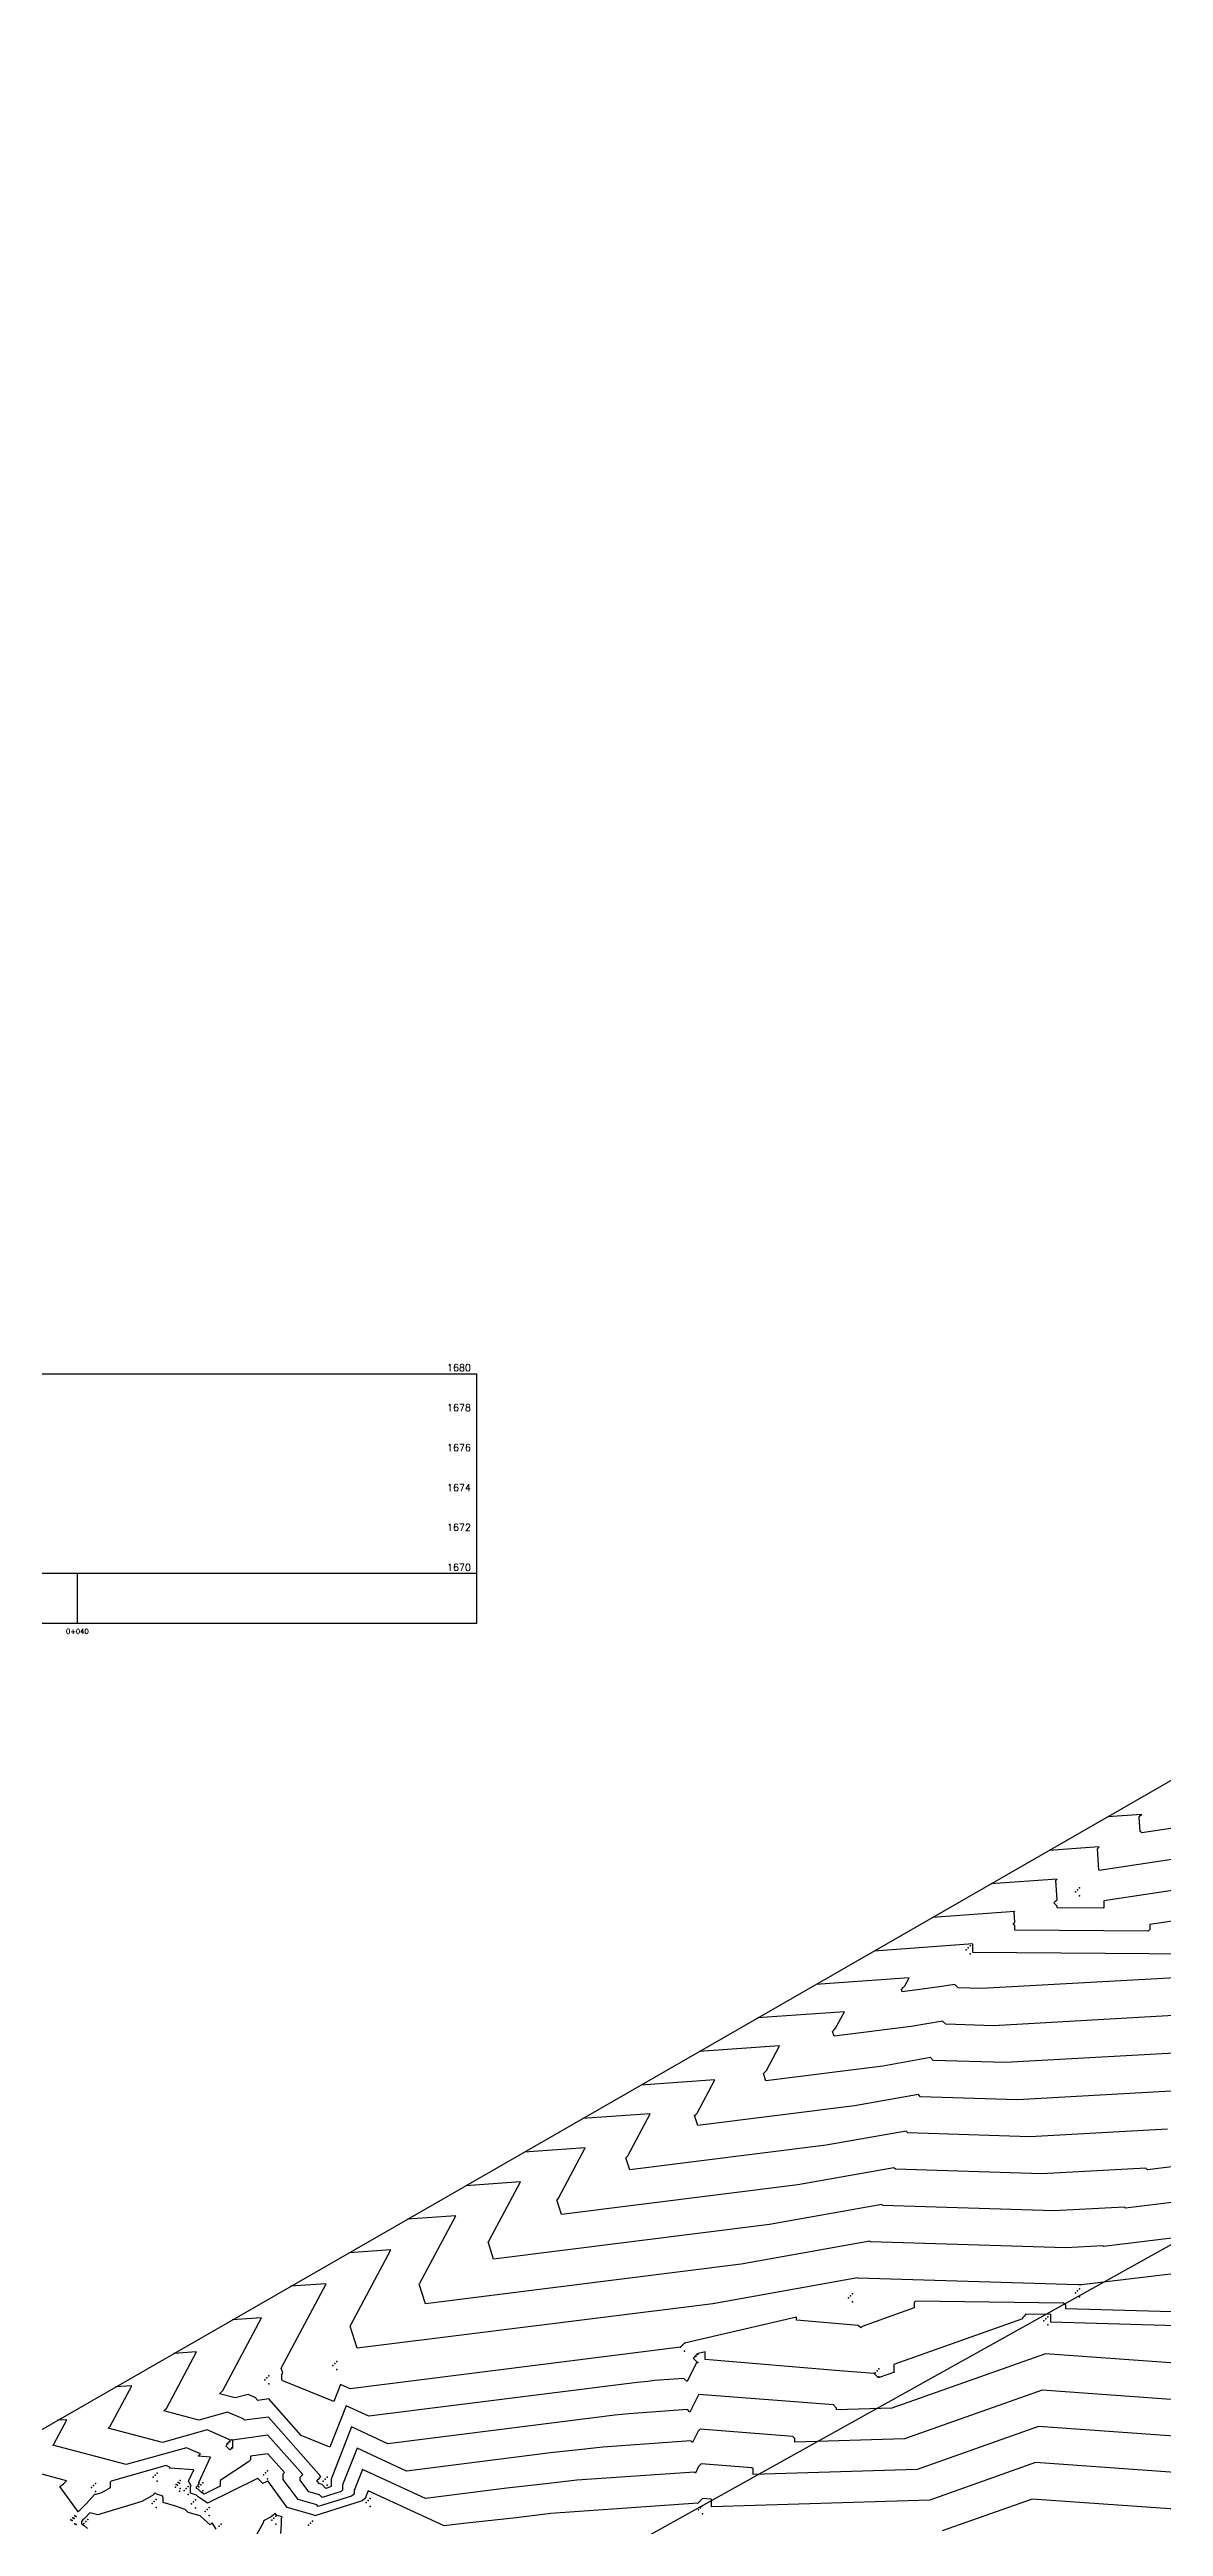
# Model space of a CAD drawing. Header units: metres. Extents: x 419582 to 423558, y 4805372 to 4807539.
# Drawn here: x 420772.2 to 420827.9, y 4805867.3 to 4805991.3 of the extents above; entities that cross this region are included whole.
import ezdxf

# ---------------------------------------------------------------- set-up
doc = ezdxf.new("R2010")
doc.units = ezdxf.units.M
for name, color, linetype in [('C-ROAD-PROF-TEXT', 11, 'Continuous'), ('C-ROAD-PROF-TICK', 7, 'Continuous'), ('C-ROAD-PROF-TTLB', 5, 'Continuous'), ('C-TINN', 4, 'Continuous'), ('C-TINN-BNDY', 110, 'Continuous'), ('C-TOPO-MAJR', 9, 'Continuous'), ('C-TOPO-MINR', 8, 'Continuous')]:
    doc.layers.add(name, color=color, linetype=linetype)
doc.styles.get("Standard").update_dxf_attribs({"font": 'simplex.shx'})

msp = doc.modelspace()

# ---------------------------------------------------------------- linework, layer by layer
at = {"color": 31, "lineweight": 30, "true_color": 0xffbd7a, "elevation": 1718.01}
msp.add_lwpolyline([(423449.83, 4807399.59), (423130.59, 4807500.11), (421950.92, 4806613), (421795.04, 4806430.99), (421305.02, 4806147.04), (421305.02, 4806147.04), (420630.08, 4805770.97), (419765.16, 4805549.54), (419617.36, 4805580.09)], dxfattribs=at)
at = {"layer": 'C-ROAD-PROF-TICK', "color": 7, "linetype": 'Continuous', "lineweight": -3}
msp.add_line((420773.56, 4805912.53), (420773.56, 4805915.03), dxfattribs=at)
at = {"layer": 'C-ROAD-PROF-TTLB', "color": 5, "linetype": 'Continuous', "lineweight": -3}
for p in [(420713.56, 4805925.03), (420793.56, 4805915.03)]:
    msp.add_line(p, (420793.56, 4805925.03), dxfattribs=at)
msp.add_3dface([(420713.56, 4805912.53), (420793.56, 4805912.53), (420793.56, 4805915.03), (420713.56, 4805915.03)], dxfattribs=at)
at = {"layer": 'C-TINN', "color": 4, "linetype": 'Continuous', "lineweight": -3}
for p in [(420823.53, 4805899.08, 1647.47), (420823.63, 4805899.18, 1647.47), (420823.73, 4805899.28, 1647.47), (420823.73, 4805898.88, 1647.47), (420818.05, 4805896.18, 1650.06), (420818.15, 4805896.28, 1650.06), (420818.25, 4805896.38, 1650.06), (420818.25, 4805895.98, 1650.06), (420812.16, 4805878.76, 1659.43), (420812.26, 4805878.86, 1659.43), (420812.36, 4805878.96, 1659.43), (420823.52, 4805879.01, 1659.1), (420823.62, 4805879.11, 1659.1), (420823.72, 4805879.21, 1659.1), (420823.72, 4805878.81, 1659.1), (420812.36, 4805878.56, 1659.43), (420821.95, 4805877.6, 1661.2), (420822.05, 4805877.7, 1661.2), (420822.15, 4805877.8, 1661.2), (420822.15, 4805877.4, 1661.2), (420803.75, 4805876.28, 1660), (420803.85, 4805876.38, 1660), (420803.95, 4805876.48, 1660), (420786.35, 4805875.36, 1659.3), (420786.45, 4805875.46, 1659.3), (420786.55, 4805875.56, 1659.3), (420786.55, 4805875.16, 1659.3), (420803.95, 4805876.08, 1660), (420804.42, 4805875.71, 1661.08), (420804.52, 4805875.81, 1661.08), (420804.62, 4805875.91, 1661.08), (420804.62, 4805875.51, 1661.08), (420813.49, 4805874.99, 1660.98), (420813.59, 4805875.09, 1660.98), (420813.69, 4805875.19, 1660.98), (420782.95, 4805874.65, 1660.18), (420783.05, 4805874.75, 1660.18), (420783.15, 4805874.85, 1660.18), (420783.15, 4805874.45, 1660.18), (420813.69, 4805874.79, 1660.98), (420781.09, 4805871.45, 1662.96), (420781.19, 4805871.55, 1662.96), (420781.29, 4805871.65, 1662.96), (420781.29, 4805871.25, 1662.96), (420777.56, 4805869.97, 1665.43), (420782.97, 4805869.99, 1664.94), (420783.07, 4805870.09, 1664.94), (420774.26, 4805869.25, 1664.85), (420774.36, 4805869.35, 1664.85), (420774.46, 4805869.45, 1664.85), (420774.46, 4805869.05, 1664.85), (420777.36, 4805869.77, 1665.43), (420777.46, 4805869.87, 1665.43), (420777.56, 4805869.57, 1665.43), (420778.48, 4805869.27, 1665.42), (420778.5, 4805869.41, 1665.82), (420778.58, 4805869.37, 1665.42), (420778.6, 4805869.51, 1665.82), (420778.68, 4805869.47, 1665.42), (420778.68, 4805869.07, 1665.42), (420778.7, 4805869.61, 1665.82), (420778.7, 4805869.21, 1665.82), (420778.91, 4805869.1, 1665.35), (420779.01, 4805869.2, 1665.35), (420779.11, 4805869.3, 1665.35), (420779.11, 4805868.9, 1665.35), (420779.64, 4805869.29, 1663.62), (420779.74, 4805869.39, 1663.62), (420779.84, 4805869.49, 1663.62), (420779.84, 4805869.09, 1663.62), (420782.87, 4805869.89, 1664.94), (420783.07, 4805869.69, 1664.94), (420785.86, 4805869.57, 1661.66), (420785.96, 4805869.67, 1661.66), (420786.06, 4805869.77, 1661.66), (420786.06, 4805869.37, 1661.66), (420788.21, 4805868.71, 1665.36), (420773.23, 4805867.64, 1665.03), (420773.3, 4805867.6, 1665.17), (420773.33, 4805867.74, 1665.03), (420773.4, 4805867.7, 1665.17), (420773.43, 4805867.84, 1665.03), (420773.43, 4805867.44, 1665.03), (420773.5, 4805867.8, 1665.17), (420773.89, 4805867.45, 1666.37), (420773.99, 4805867.55, 1666.37), (420774.09, 4805867.65, 1666.37), (420777.3, 4805868.45, 1666.25), (420777.4, 4805868.55, 1666.25), (420777.5, 4805868.65, 1666.25), (420777.5, 4805868.25, 1666.25), (420779.27, 4805868.43, 1665.77), (420779.37, 4805868.53, 1665.77), (420779.47, 4805868.63, 1665.77), (420779.47, 4805868.23, 1665.77), (420779.96, 4805868.06, 1665.48), (420780.06, 4805868.16, 1665.48), (420780.16, 4805868.26, 1665.48), (420780.16, 4805867.86, 1665.48), (420780.76, 4805867.42, 1665.54), (420783.29, 4805867.62, 1666.09), (420783.39, 4805867.72, 1666.09), (420783.49, 4805867.82, 1666.09), (420783.49, 4805867.42, 1666.09), (420785.23, 4805867.47, 1665.58), (420785.33, 4805867.57, 1665.58), (420788.01, 4805868.51, 1665.36), (420788.11, 4805868.61, 1665.36), (420788.21, 4805868.31, 1665.36), (420804.66, 4805868.14, 1665.21), (420804.76, 4805868.24, 1665.21), (420804.86, 4805868.34, 1665.21), (420804.86, 4805867.94, 1665.21), (420773.5, 4805867.4, 1665.17), (420780.66, 4805867.32, 1665.54), (420785.13, 4805867.37, 1665.58)]:
    msp.add_point(p, dxfattribs=at)
at = {"layer": 'C-TINN-BNDY', "color": 110, "linetype": 'Continuous', "lineweight": -3, "flags": 128}
msp.add_lwpolyline([(420443.91, 4805743.65), (420493.5, 4805756.98), (420768.14, 4805870.08), (420831.32, 4805906.4), (420889.42, 4805941.39), (420915.5, 4805955.6), (420955.73, 4805979.34), (420991.65, 4805999.26), (421029.07, 4806020.62), (421150.43, 4806089.34), (421193.45, 4806114.76), (421316.74, 4806181.07)], dxfattribs=at)
at = {"layer": 'C-TOPO-MAJR', "color": 9, "linetype": 'Continuous', "lineweight": -3, "flags": 128}
for points, elevation in [([(420829.42, 4805895.97), (420818.38, 4805896.05), (420818.38, 4805896.44), (420818.37, 4805896.44), (420818.37, 4805896.44), (420818.38, 4805896.45), (420818.37, 4805896.48), (420818.38, 4805896.48), (420818.38, 4805896.48), (420813.44, 4805896.12)], 1650), ([(420828.13, 4805887.2), (420821.24, 4805886.82), (420815.14, 4805887.01), (420815.05, 4805887.1), (420811.04, 4805886.39), (420801.21, 4805885.16), (420801.01, 4805885.77), (420801.07, 4805885.82), (420801.12, 4805885.87), (420802.23, 4805887.97), (420798.84, 4805887.73)], 1655), ([(420829.53, 4805878.02), (420823.05, 4805878.21), (420823.05, 4805878.38), (420822.93, 4805878.49), (420815.51, 4805878.59), (420815.48, 4805878.55), (420815.45, 4805878.52), (420815.45, 4805878.25), (420812.85, 4805877.32), (420812.81, 4805877.28), (420812.78, 4805877.25), (420812.65, 4805877.37), (420809.56, 4805877.64), (420809.56, 4805877.78), (420803.95, 4805876.48), (420803.85, 4805876.38), (420803.75, 4805876.28), (420787.21, 4805874.2), (420786.74, 4805874.41), (420786.4, 4805873.56), (420783.85, 4805874.6), (420783.8, 4805874.64), (420783.8, 4805874.95), (420783.83, 4805874.97), (420783.85, 4805875), (420783.77, 4805875.23), (420783.77, 4805875.23), (420783.77, 4805875.23), (420786.01, 4805879.46), (420784.23, 4805879.33)], 1660), ([(420829.66, 4805869.92), (420821.52, 4805870.5), (420816.23, 4805868.62), (420805.3, 4805868.28), (420805.3, 4805868.66), (420805.29, 4805868.67), (420804.85, 4805868.7), (420804.75, 4805868.61), (420804.66, 4805868.51), (420804.63, 4805868.46), (420804.62, 4805868.47), (420797.27, 4805867.95), (420795.53, 4805867.74), (420792.89, 4805867.46), (420791.93, 4805867.34), (420788.11, 4805869.09), (420788, 4805868.81), (420788, 4805868.77), (420787.91, 4805868.68), (420787.82, 4805868.59), (420785.44, 4805867.84), (420785.41, 4805867.87), (420784.07, 4805868.25), (420783.09, 4805869.59), (420783.09, 4805869.59), (420783.08, 4805869.58), (420782.84, 4805869.46), (420782.66, 4805869.64), (420782.57, 4805869.71), (420780.08, 4805868.47), (420779.6, 4805868.79), (420779.53, 4805868.87), (420779.22, 4805868.98), (420779.22, 4805869.3), (420779.24, 4805869.32), (420779.26, 4805869.34), (420779.12, 4805869.57), (420779.39, 4805870.14), (420778.17, 4805870.23), (420778.19, 4805870.25), (420778.21, 4805870.26), (420778, 4805870.35), (420775.26, 4805869.58), (420775.24, 4805869.56), (420775.21, 4805869.53), (420775.21, 4805869.24), (420774.76, 4805868.99), (420774.48, 4805868.9), (420774.42, 4805868.91), (420774.01, 4805868.46), (420773.6, 4805868.04), (420773.57, 4805868.08), (420772.68, 4805869.3), (420772.87, 4805869.44), (420772.95, 4805869.52), (420773.02, 4805869.59), (420769.56, 4805870.52)], 1665)]:
    msp.add_lwpolyline(points, dxfattribs=dict(at, elevation=elevation))
at = {"layer": 'C-TOPO-MINR', "color": 8, "linetype": 'Continuous', "lineweight": -3, "flags": 128}
for points, elevation in [([(420831.63, 4805902.76), (420826.84, 4805902.03), (420826.76, 4805902.11), (420826.71, 4805902.83), (420826.77, 4805902.9), (420826.84, 4805902.96), (420825.13, 4805902.84)], 1646), ([(420831.77, 4805901.22), (420824.72, 4805900.16), (420824.7, 4805900.19), (420824.62, 4805901.24), (420824.67, 4805901.29), (420824.72, 4805901.34), (420822.21, 4805901.16)], 1647), ([(420831.91, 4805899.69), (420824.95, 4805898.64), (420824.95, 4805898.3), (420824.94, 4805898.28), (420824.92, 4805898.27), (420822.61, 4805898.29), (420822.61, 4805898.37), (420822.45, 4805898.53), (420822.53, 4805898.61), (420822.61, 4805898.69), (420822.54, 4805899.65), (420822.57, 4805899.69), (420822.61, 4805899.72), (420819.29, 4805899.48)], 1648), ([(420832.06, 4805898.16), (420827.25, 4805897.44), (420827.25, 4805897.2), (420827.21, 4805897.16), (420827.17, 4805897.12), (420820.49, 4805897.17), (420820.49, 4805897.4), (420820.41, 4805897.49), (420820.45, 4805897.53), (420820.49, 4805897.57), (420820.46, 4805898.06), (420820.47, 4805898.08), (420820.49, 4805898.1), (420816.36, 4805897.8)], 1649), ([(420829.44, 4805894.83), (420818.82, 4805894.24), (420817.66, 4805894.27), (420817.48, 4805894.45), (420816.72, 4805894.32), (420814.85, 4805894.08), (420814.81, 4805894.2), (420814.9, 4805894.29), (420814.99, 4805894.38), (420815.2, 4805894.78), (420810.52, 4805894.44)], 1651), ([(420831.35, 4805893.05), (420819.42, 4805892.38), (420817.03, 4805892.46), (420816.87, 4805892.61), (420815.3, 4805892.34), (420811.44, 4805891.85), (420811.36, 4805892.09), (420811.44, 4805892.17), (420811.52, 4805892.25), (420811.96, 4805893.08), (420807.6, 4805892.77)], 1652), ([(420830.28, 4805891.1), (420820.03, 4805890.53), (420816.4, 4805890.64), (420816.26, 4805890.78), (420813.88, 4805890.35), (420808.03, 4805889.62), (420807.91, 4805889.98), (420807.98, 4805890.05), (420808.05, 4805890.13), (420808.71, 4805891.38), (420804.68, 4805891.09)], 1653), ([(420829.2, 4805889.15), (420820.63, 4805888.67), (420815.77, 4805888.82), (420815.66, 4805888.94), (420812.46, 4805888.37), (420804.62, 4805887.39), (420804.46, 4805887.88), (420804.52, 4805887.94), (420804.58, 4805888), (420805.47, 4805889.67), (420801.76, 4805889.41)], 1654), ([(420833.88, 4805885.99), (420827.13, 4805885.17), (420827.05, 4805885.25), (420821.84, 4805884.96), (420814.52, 4805885.19), (420814.44, 4805885.26), (420809.62, 4805884.41), (420797.8, 4805882.92), (420797.57, 4805883.66), (420797.61, 4805883.7), (420797.65, 4805883.74), (420798.98, 4805886.27), (420795.92, 4805886.05)], 1656), ([(420834.19, 4805884.24), (420826.03, 4805883.25), (420825.98, 4805883.3), (420822.45, 4805883.11), (420813.89, 4805883.37), (420813.84, 4805883.43), (420808.21, 4805882.43), (420794.39, 4805880.69), (420794.12, 4805881.55), (420794.15, 4805881.58), (420794.18, 4805881.62), (420795.74, 4805884.57), (420793, 4805884.37)], 1657), ([(420834.51, 4805882.49), (420824.93, 4805881.33), (420824.9, 4805881.35), (420823.05, 4805881.25), (420813.26, 4805881.56), (420813.23, 4805881.59), (420806.79, 4805880.44), (420790.98, 4805878.46), (420790.67, 4805879.44), (420790.69, 4805879.47), (420790.71, 4805879.49), (420792.5, 4805882.86), (420790.08, 4805882.69)], 1658), ([(420834.82, 4805880.73), (420823.83, 4805879.4), (420823.83, 4805879.4), (420823.66, 4805879.4), (420812.63, 4805879.74), (420812.62, 4805879.75), (420805.37, 4805878.46), (420787.57, 4805876.23), (420787.22, 4805877.34), (420787.23, 4805877.35), (420787.24, 4805877.36), (420789.25, 4805881.16), (420787.16, 4805881.01)], 1659), ([(420830.31, 4805877.3), (420822.3, 4805877.53), (420822.3, 4805877.9), (420822.28, 4805877.92), (420821.04, 4805877.93), (420820.96, 4805877.84), (420820.87, 4805877.75), (420820.87, 4805877.71), (420814.44, 4805875.41), (420814.44, 4805875.05), (420814.46, 4805875.03), (420813.7, 4805874.76), (420813.65, 4805874.76), (420813.65, 4805874.76), (420813.45, 4805874.96), (420811.72, 4805875.09), (420804.99, 4805875.67), (420804.99, 4805876.05), (420804.57, 4805875.95), (420804.57, 4805875.92), (420804.48, 4805875.83), (420804.39, 4805875.74), (420804.57, 4805875.55), (420804.09, 4805874.56), (420803.92, 4805874.72), (420802.45, 4805874.61), (420802.11, 4805874.57), (420801.58, 4805874.52), (420788.15, 4805872.83), (420787.02, 4805873.35), (420786.2, 4805871.28), (420784.76, 4805871.86), (420783.14, 4805873.7), (420782.6, 4805873.62), (420782.46, 4805873.77), (420782.11, 4805873.92), (420781.46, 4805873.74), (420780.67, 4805873.95), (420780.76, 4805874.03), (420780.84, 4805874.12), (420782.77, 4805877.76), (420781.31, 4805877.65)], 1661), ([(420833.85, 4805875.1), (420822.02, 4805875.95), (420814.33, 4805873.23), (420811.56, 4805873.14), (420811.56, 4805873.23), (420811.41, 4805873.39), (420804.67, 4805873.91), (420804.65, 4805873.89), (420804.63, 4805873.87), (420804.22, 4805873.03), (420804.1, 4805873.16), (420801.16, 4805872.95), (420800.46, 4805872.87), (420799.41, 4805872.75), (420789.1, 4805871.45), (420787.29, 4805872.29), (420786.26, 4805869.67), (420786.26, 4805869.31), (420786.25, 4805869.3), (420786.24, 4805869.29), (420786, 4805869.21), (420785.81, 4805869.4), (420785.68, 4805869.44), (420785.57, 4805869.58), (420785.57, 4805869.62), (420785.66, 4805869.71), (420785.75, 4805869.8), (420783.12, 4805872.78), (420781.93, 4805872.62), (420781.86, 4805872.69), (420781.08, 4805873.03), (420779.64, 4805872.62), (420777.89, 4805873.09), (420777.96, 4805873.16), (420778.02, 4805873.22), (420779.52, 4805876.05), (420778.39, 4805875.97)], 1662), ([(420832.45, 4805873.37), (420821.85, 4805874.13), (420814.97, 4805871.69), (420809.47, 4805871.52), (420809.47, 4805871.71), (420809.37, 4805871.81), (420804.73, 4805872.18), (420804.69, 4805872.13), (420804.64, 4805872.08), (420804.36, 4805871.51), (420804.27, 4805871.59), (420799.86, 4805871.28), (420798.82, 4805871.16), (420797.24, 4805870.99), (420790.04, 4805870.08), (420787.56, 4805871.22), (420786.84, 4805869.39), (420786.84, 4805869.13), (420786.8, 4805869.09), (420786.77, 4805869.06), (420785.81, 4805868.75), (420785.68, 4805868.89), (420785.14, 4805869.04), (420784.72, 4805869.62), (420784.72, 4805869.78), (420784.78, 4805869.84), (420784.84, 4805869.9), (420783.1, 4805871.87), (420781.33, 4805871.62), (420781.33, 4805871.23), (420781.32, 4805871.22), (420781.32, 4805871.22), (420781.2, 4805871.14), (420781.01, 4805871.33), (420781.06, 4805871.42), (420781.03, 4805871.43), (420781.13, 4805871.52), (420781.23, 4805871.62), (420780.05, 4805872.14), (420777.82, 4805871.51), (420775.11, 4805872.23), (420775.16, 4805872.28), (420775.21, 4805872.33), (420776.28, 4805874.35), (420775.47, 4805874.29)], 1663), ([(420831.05, 4805871.65), (420821.68, 4805872.31), (420815.6, 4805870.16), (420807.39, 4805869.9), (420807.39, 4805870.19), (420807.33, 4805870.24), (420804.79, 4805870.44), (420804.72, 4805870.37), (420804.65, 4805870.3), (420804.5, 4805869.98), (420804.45, 4805870.03), (420798.57, 4805869.62), (420797.17, 4805869.45), (420795.06, 4805869.22), (420790.98, 4805868.71), (420787.84, 4805870.16), (420787.42, 4805869.1), (420787.42, 4805868.95), (420787.36, 4805868.89), (420787.29, 4805868.83), (420785.62, 4805868.3), (420785.54, 4805868.38), (420784.61, 4805868.65), (420783.87, 4805869.66), (420783.87, 4805869.94), (420783.9, 4805869.97), (420783.93, 4805870), (420783.09, 4805870.95), (420782.22, 4805870.83), (420782.22, 4805870.64), (420782.17, 4805870.59), (420782.12, 4805870.54), (420780.71, 4805869.61), (420780.71, 4805869.32), (420779.91, 4805868.92), (420779.77, 4805869.01), (420779.61, 4805869.17), (420779.52, 4805869.2), (420779.52, 4805869.29), (420779.6, 4805869.37), (420779.68, 4805869.45), (420779.64, 4805869.51), (420780.22, 4805870.78), (420779.6, 4805870.83), (420779.66, 4805870.88), (420779.72, 4805870.94), (420779.03, 4805871.24), (420776.01, 4805870.4), (420772.34, 4805871.37), (420772.36, 4805871.4), (420772.39, 4805871.43), (420773.04, 4805872.65), (420772.55, 4805872.62)], 1664), ([(420780.51, 4805867.17), (420780.31, 4805867.49), (420780.26, 4805867.44), (420780.21, 4805867.39), (420779.71, 4805867.84), (420779.11, 4805868), (420778.95, 4805868.16), (420778.42, 4805868.34), (420777.86, 4805868.5), (420777.86, 4805868.78), (420777.8, 4805868.84), (420777.52, 4805868.93), (420777.46, 4805868.99), (420777.39, 4805868.92), (420777.32, 4805868.85), (420776.79, 4805868.56), (420774.59, 4805867.88), (420774.18, 4805867.99), (420773.91, 4805867.7), (420773.84, 4805867.63), (420773.77, 4805867.56), (420773.77, 4805867.43), (420773.9, 4805867.36), (420774.06, 4805867.21)], 1666), ([(420832.18, 4805866.36), (420828.26, 4805868.19), (420821.35, 4805868.68), (420816.86, 4805867.09)], 1666), ([(420783.74, 4805866.96), (420783.78, 4805867.41), (420783.78, 4805867.74), (420783.8, 4805867.76), (420783.81, 4805867.78), (420783.54, 4805867.86), (420783.46, 4805867.97), (420783.36, 4805867.87), (420783.27, 4805867.78), (420782.88, 4805867.59), (420782.88, 4805867.52), (420782.16, 4805866.21)], 1666)]:
    msp.add_lwpolyline(points, dxfattribs=dict(at, elevation=elevation))

# ---------------------------------------------------------------- texts
at = {"layer": 'C-ROAD-PROF-TEXT', "color": 11, "linetype": 'Continuous', "lineweight": -3}
for s, insert, char_height, attachment_point in [('{\\C256;1680}', (420792.06, 4805925.33), 0.35, 4), ('{\\C256;1678}', (420792.06, 4805923.33), 0.35, 4), ('{\\C256;1676}', (420792.06, 4805921.33), 0.35, 4), ('{\\C256;1674}', (420792.06, 4805919.33), 0.35, 4), ('{\\C256;1672}', (420792.06, 4805917.33), 0.35, 4), ('{\\C256;1670}', (420792.06, 4805915.33), 0.35, 4), ('0+040', (420773.56, 4805912.25), 0.25, 2)]:
    msp.add_mtext(s, dxfattribs=dict(at, insert=insert, char_height=char_height, attachment_point=attachment_point))

doc.saveas('drawing.dxf')
